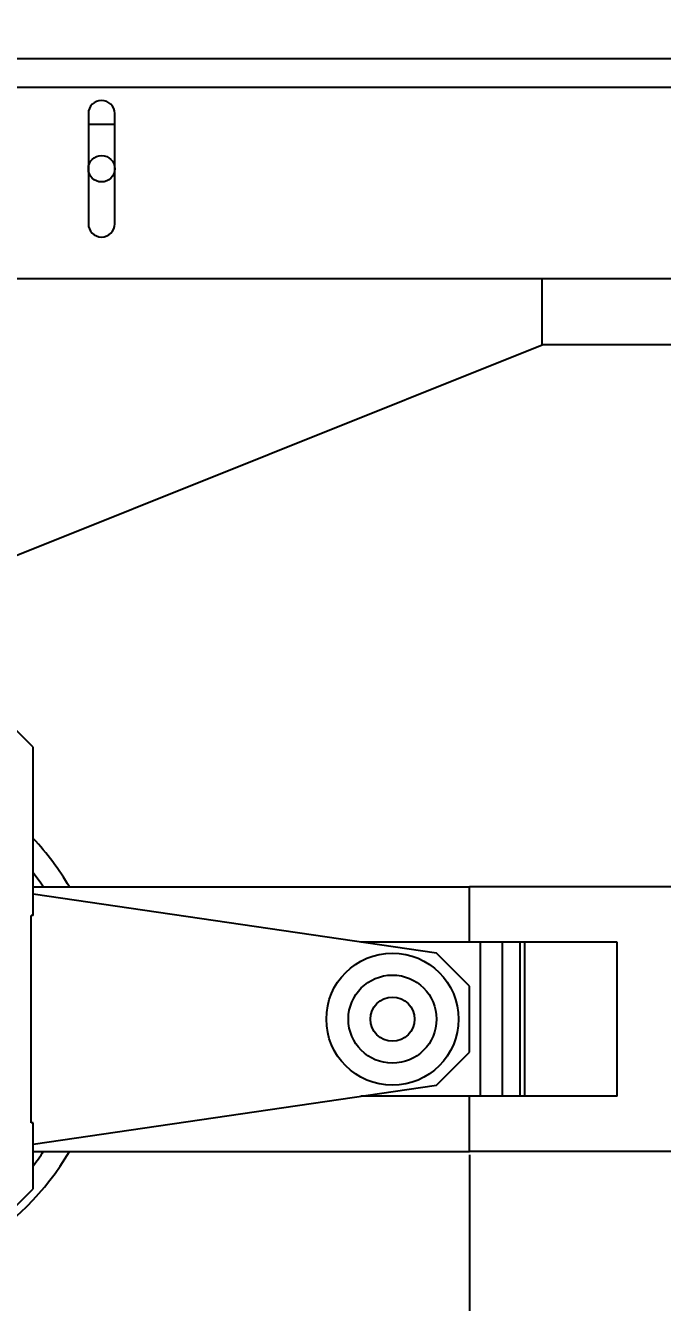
# Model space of a CAD drawing. Header units: millimetres. Extents: x 41 to 1868, y -696 to 319.
# Drawn here: x 544.52 to 556.08, y 237.49 to 260.67 of the extents above; entities that cross this region are included whole.
import ezdxf

# ---------------------------------------------------------------- set-up
doc = ezdxf.new("R2010")
doc.units = ezdxf.units.MM
doc.header["$PDSIZE"] = -1
doc.layers.add('FORMAT', color=7, linetype='Continuous')
doc.styles.add('SLDTEXTSTYLE0', font='TXT', dxfattribs={"width": 0.75})
doc.dimstyles.new('SLDDIMSTYLE2', dxfattribs={"dimtxt": 2.116667, "dimasz": 2.116667, "dimexe": 0, "dimexo": 0.625, "dimgap": 0.529167, "dimtad": 1, "dimdec": 0, "dimlfac": 25, "dimrnd": 1e-09, "dimzin": 12, "dimtxsty": 'SLDTEXTSTYLE0', "dimsah": 1, "dimcen": 2.5, "dimazin": 3, "dimtfac": 1, "dimtdec": 0, "dimtmove": 0, "dimatfit": 3, "dimfrac": 2, "dimtzin": 12})

# ---------------------------------------------------------------- blocks, each defined once
blk = doc.blocks.new('*D716')
at = {"layer": 'Defpoints', "color": 0}
for p in [(541.177, 273.978), (541.177, 242.632), (749.177, 242.632)]:
    blk.add_point(p, dxfattribs=at)
at = {"layer": 'FORMAT', "color": 0, "lineweight": -2}
for p, q in [((541.177, 242.694), (541.177, 273.978)), ((747.06, 273.978), (543.294, 273.978)), ((749.177, 242.694), (749.177, 273.978))]:
    blk.add_line(p, q, dxfattribs=at)
at = {"layer": 'FORMAT', "color": 0}
for points in [[(543.294, 274.331), (543.294, 273.626), (541.177, 273.978)], [(747.06, 274.331), (747.06, 273.626), (749.177, 273.978)]]:
    blk.add_solid(points, dxfattribs=at)
at = {"layer": 'FORMAT', "color": 0, "insert": (644.308, 276.624), "char_height": 2.1167, "attachment_point": 2, "style": 'SLDTEXTSTYLE0'}
blk.add_mtext('\\A1;5200', dxfattribs=at)
blk = doc.blocks.new('*D719')
at = {"layer": 'Defpoints', "color": 0}
for p in [(552.577, 240.232), (558.977, 223.032), (552.577, 207.691)]:
    blk.add_point(p, dxfattribs=at)
at = {"layer": 'FORMAT', "color": 0, "lineweight": -2}
for p, q in [((552.577, 240.169), (552.577, 207.691)), ((558.977, 222.969), (558.977, 207.691)), ((552.577, 207.691), (543.812, 207.691)), ((556.86, 207.691), (554.694, 207.691))]:
    blk.add_line(p, q, dxfattribs=at)
at = {"layer": 'FORMAT', "color": 0}
for points in [[(554.694, 208.044), (554.694, 207.339), (552.577, 207.691)], [(556.86, 208.044), (556.86, 207.339), (558.977, 207.691)]]:
    blk.add_solid(points, dxfattribs=at)
at = {"layer": 'FORMAT', "color": 0, "insert": (546.061, 210.337), "char_height": 2.1167, "attachment_point": 2, "style": 'SLDTEXTSTYLE0'}
blk.add_mtext('\\A1;160', dxfattribs=at)

msp = doc.modelspace()

# ---------------------------------------------------------------- linework, layer by layer
at = {"color": 7, "linetype": 'Continuous', "lineweight": 25}
for p, q in [((533.8972, 260.0716), (754.2972, 260.0716)), ((533.8972, 259.5516), (754.2972, 259.5516)), ((545.6572, 259.0716), (545.6572, 257.0716)), ((546.1372, 257.0716), (546.1372, 259.0716)), ((546.1372, 258.8716), (545.6572, 258.8716)), ((562.0972, 256.0716), (533.8972, 256.0716)), ((553.8972, 254.8716), (553.8972, 256.0716)), ((537.1372, 248.1676), (553.8972, 254.8716)), ((562.0972, 254.8716), (553.8972, 254.8716)), ((544.6572, 247.5716), (544.2572, 247.9716)), ((544.6572, 244.5116), (544.6572, 247.5716)), ((544.6572, 245.0316), (552.5772, 245.0316)), ((551.9772, 243.8316), (544.6572, 244.8991)), ((552.5772, 244.0316), (552.5772, 245.0316)), ((734.9772, 245.0316), (552.5772, 245.0316)), ((544.6572, 244.5116), (544.6172, 244.5116)), ((544.6172, 240.7516), (544.6172, 244.5116)), ((552.7772, 244.0316), (550.6057, 244.0316)), ((552.7772, 241.2316), (552.7772, 244.0316)), ((553.1772, 244.0316), (552.7772, 244.0316)), ((553.1772, 241.2316), (553.1772, 244.0316)), ((553.4972, 244.0316), (553.1772, 244.0316)), ((553.4972, 241.2316), (553.4972, 244.0316)), ((553.5772, 244.0316), (553.4972, 244.0316)), ((553.5772, 241.2316), (553.5772, 244.0316)), ((555.2572, 244.0316), (553.5772, 244.0316)), ((555.2572, 241.2316), (555.2572, 244.0316)), ((552.5772, 243.2316), (551.9772, 243.8316)), ((552.5772, 242.0316), (552.5772, 243.2316)), ((551.9772, 241.4316), (552.5772, 242.0316)), ((544.6572, 240.3641), (551.9772, 241.4316)), ((552.7772, 241.2316), (550.6057, 241.2316)), ((552.5772, 240.2316), (552.5772, 241.2316)), ((553.1772, 241.2316), (552.7772, 241.2316)), ((553.4972, 241.2316), (553.1772, 241.2316)), ((553.5772, 241.2316), (553.4972, 241.2316)), ((555.2572, 241.2316), (553.5772, 241.2316)), ((544.6572, 240.7516), (544.6172, 240.7516)), ((544.6572, 239.5516), (544.6572, 240.7516)), ((544.6572, 240.2316), (552.5772, 240.2316)), ((734.9772, 240.2316), (552.5772, 240.2316)), ((544.2572, 239.1516), (544.6572, 239.5516))]:
    msp.add_line(p, q, dxfattribs=at)
at = {"color": 7, "linetype": 'Continuous', "lineweight": 25, "flags": 128}
msp.add_lwpolyline([(544.6572, 245.2946), (544.7922, 245.1082), (544.8435, 245.0316)], dxfattribs=at)
at = {"color": 7, "linetype": 'Continuous', "lineweight": 25}
for centre, radius in [((545.8972, 258.0716), 0.24), ((551.1772, 242.6316), 1.2), ((551.1772, 242.6316), 0.8), ((551.1772, 242.6316), 0.4)]:
    msp.add_circle(centre, radius, dxfattribs=at)
for centre, radius, start, end in [((545.8972, 259.0716), 0.24, 0, 180), ((545.8972, 257.0716), 0.24, 180, 0), ((541.1772, 242.6316), 4.782, 30.12459, 43.30366), ((541.1772, 242.6316), 4.782, 210.12459, 329.87541), ((541.1772, 242.6316), 4.382, 322.57579, 326.79097)]:
    msp.add_arc(centre, radius, start, end, dxfattribs=at)

# ---------------------------------------------------------------- dimensions: what is measured, and where the dimension line sits
at = {"layer": 'FORMAT'}
for base, p1, p2, picture, middle in [((541.1772, 273.9784), (749.1772, 242.6316), (541.1772, 242.6316), '*D716', (644.3078, 273.9784)), ((552.5772, 207.6915), (558.9772, 223.0316), (552.5772, 240.2316), '*D719', (546.0611, 207.6915))]:
    dim = msp.add_linear_dim(base=base, p1=p1, p2=p2, dimstyle='SLDDIMSTYLE2', dxfattribs=at)
    dim.commit()
    dim.dimension.update_dxf_attribs({"geometry": picture, "text_midpoint": middle, "dimtype": 160})

doc.saveas('drawing.dxf')
